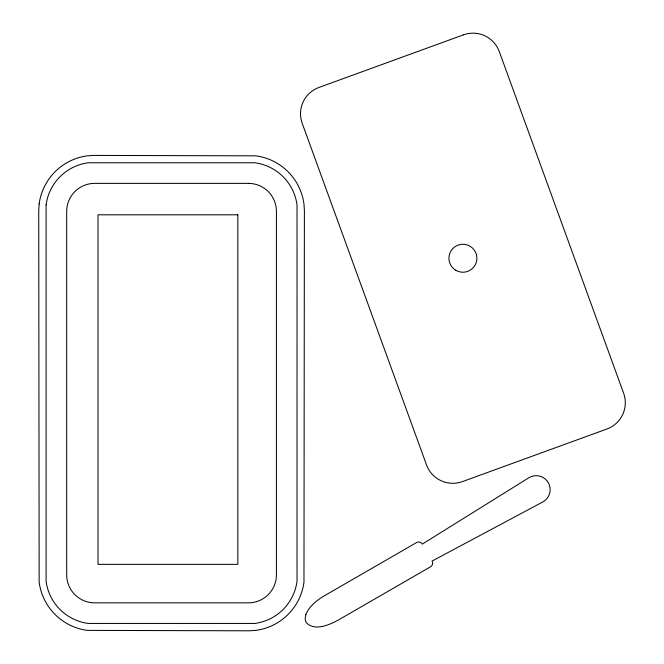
<?xml version="1.0" encoding="UTF-8"?>
<svg xmlns="http://www.w3.org/2000/svg" width="664" height="664" viewBox="0 0 664 664"><rect width="100%" height="100%" fill="white"/><g stroke="black" fill="none" stroke-linecap="round" stroke-linejoin="round"><path stroke-width="1" d="M39.151 204.039L38.728 210.43L39.151 582.179A55.983 55.983 0 0 0 87.349 630.385L249.373 630.8L255.764 630.385A55.983 55.983 0 0 0 303.971 582.179L304.386 210.43L303.971 204.039A55.983 55.983 0 0 0 255.764 155.832L93.74 155.417L87.349 155.832A55.983 55.983 0 0 0 39.151 204.039M46.098 204.952L46.098 581.266A48.978 48.978 0 0 0 88.262 623.438L254.851 623.438A48.978 48.978 0 0 0 297.024 581.266L297.024 204.952A48.978 48.978 0 0 0 254.851 162.78L88.262 162.78A48.978 48.978 0 0 0 46.098 204.952M305.855 614.557L305.125 618.873L306.112 622.483C314.354 631.364 328.315 625.214 337.32 620.608L430.554 566.782A4.191 4.191 0 0 0 432.09 561.047L543.169 501.76A13.986 13.986 0 0 0 548.281 482.662A13.986 13.986 0 0 0 529.183 477.549L422.304 544.098A4.191 4.191 0 0 0 416.569 542.563L323.335 596.388C316.122 600.82 309.15 606.531 305.855 614.557M463.43 34.86L318.911 87.465A27.963 27.963 0 0 0 302.195 123.305L426.529 464.908A27.963 27.963 0 0 0 462.368 481.624L606.896 429.019A27.963 27.963 0 0 0 623.612 393.179L499.278 51.576A27.963 27.963 0 0 0 463.43 34.86M248.46 183.38L94.661 183.38A27.963 27.963 0 0 0 66.69 211.343L66.69 574.875A27.963 27.963 0 0 0 94.661 602.837L248.46 602.837A27.963 27.963 0 0 0 276.423 574.875L276.423 211.343A27.963 27.963 0 0 0 248.46 183.38M237.837 214.804L98.015 214.804L98.015 564.35L237.837 564.35L237.837 214.804M455.794 270.281A13.986 13.986 0 0 0 476.885 258.379A13.986 13.986 0 0 0 456.035 246.062A13.986 13.986 0 0 0 455.794 270.281"/></g></svg>
